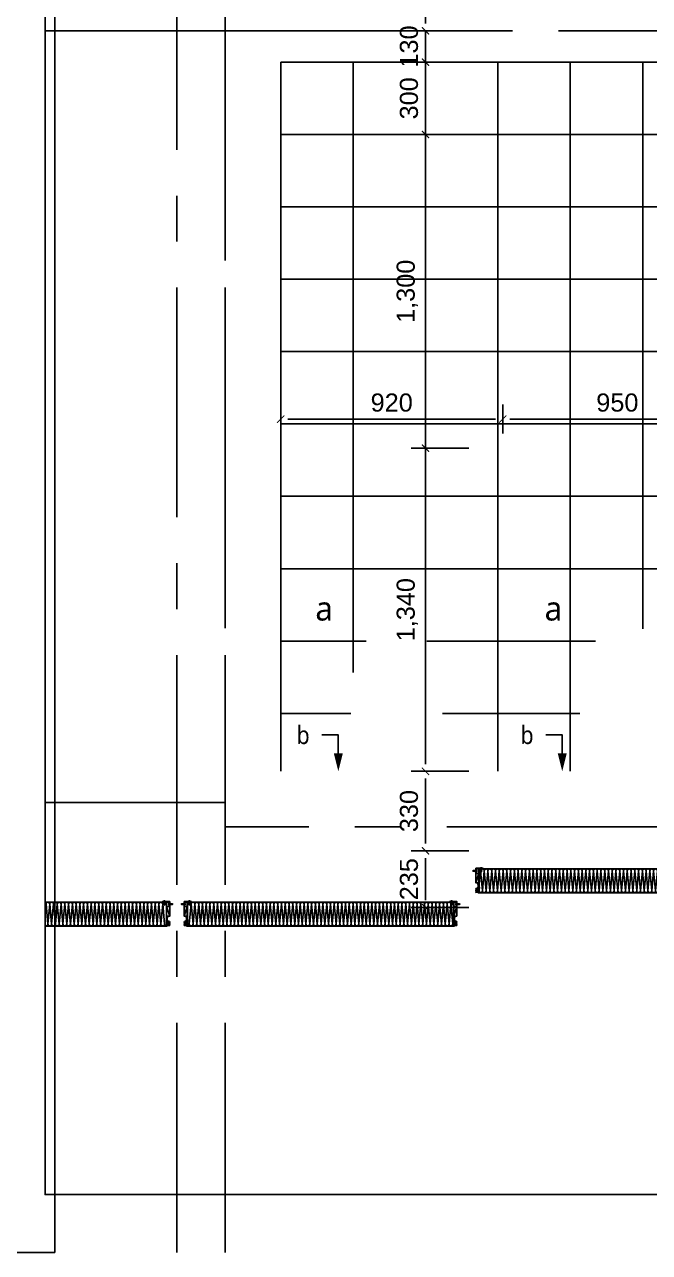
# Model space of a CAD drawing. Header units: millimetres. Extents: x 1155 to 49564, y 630 to 17190.
# Drawn here: x 11715 to 14304, y 3836 to 8926 of the extents above; entities that cross this region are included whole.
import ezdxf
from ezdxf.enums import TextEntityAlignment as Align
from ezdxf.xclip import XClip

# ---------------------------------------------------------------- set-up
doc = ezdxf.new("R2010")
doc.units = ezdxf.units.MM
doc.header["$LTSCALE"] = 30
doc.header["$XCLIPFRAME"] = 0
doc.header["$PDMODE"] = 1
doc.linetypes.add('A_XR_CEN$0$CENTER', pattern=[50.8, 31.75, -6.35, 6.35, -6.35])
doc.linetypes.add('CENTER', pattern=[50.8, 31.75, -6.35, 6.35, -6.35])
doc.layers.get('Defpoints').update_dxf_attribs({"color": 140})
doc.layers.add('A-기준선', color=144, linetype='Continuous', plot=False)
for name, color, linetype in [('A_XR_CEN$0$CTR', 1, 'A_XR_CEN$0$CENTER'), ('AZ-LEAL', 7, 'Continuous'), ('AZ-LEAT', 6, 'Continuous'), ('CTR', 1, 'CENTER'), ('DIM-1', 7, 'Continuous'), ('HAT', 254, 'Continuous'), ('INS', 8, 'Continuous'), ('SEC-8', 8, 'Continuous'), ('SEC-SCREW', 9, 'Continuous'), ('SEC-코킹', 250, 'Continuous'), ('SYM-POINT', 6, 'Continuous'), ('타일', 9, 'Continuous')]:
    doc.layers.add(name, color=color, linetype=linetype)
doc.styles.add('00-GRID$0$ARIAL', font='arial.ttf')
doc.styles.add('THEVOO', font='malgun.ttf', dxfattribs={"width": 0.9})
doc.dimstyles.new('CJA-30(IN)', dxfattribs={"dimscale": 30, "dimtxt": 2.5, "dimasz": 1, "dimexe": 2, "dimexo": 2, "dimgap": 1, "dimtad": 1, "dimdec": 0, "dimdsep": 46, "dimlunit": 6, "dimtxsty": '00-GRID$0$ARIAL', "dimblk": '00-GRID$0$_ArchTick', "dimcen": 1, "dimclrd": 7, "dimclre": 7, "dimclrt": 6, "dimadec": 0, "dimazin": 0, "dimtfac": 1, "dimtdec": 0, "dimtix": 1, "dimtmove": 2, "dimatfit": 3, "dimldrblk": '00-GRID$0$_ArchTick', "dimfxl": 1, "dimtolj": 1, "dimarcsym": 0})

# ---------------------------------------------------------------- blocks, each defined once
blk = doc.blocks.new('A_XR_CEN$0$xr-cen')
at = {"layer": 'A_XR_CEN$0$CTR', "transparency": 33554687}
for p, q in [((37270.1, 838650), (62900, 838650)), ((71329.9, 838650), (43278.5, 838650)), ((62900, 838650), (62900, 835450)), ((47400, 835450), (62900, 835450))]:
    blk.add_line(p, q, dxfattribs=at)
blk.add_lwpolyline([(71800, 842350), (71800, 840854.9), (71693.9, 839777.1), (71380.9, 838745.4), (70872.7, 837794.6), (70188.7, 836961.3), (69355.4, 836277.3), (68404.6, 835769.1), (67372.9, 835456.2), (66295.1, 835350), (62900, 835350), (62900, 835450)], dxfattribs=at)
blk = doc.blocks.new('A_XR_CEN', base_point=(126150, -534600))
at = {"layer": 'A_XR_CEN$0$CTR', "transparency": 33554687}
blk.add_blockref('A_XR_CEN$0$xr-cen', (126150, -534600), dxfattribs=at)
blk = doc.blocks.new('00-GRID$0$_ArchTick')
at = {"color": 0, "linetype": 'ByBlock', "const_width": 0.15}
blk.add_lwpolyline([(-0.5, -0.5), (0.5, 0.5)], dxfattribs=at)
blk = doc.blocks.new('*D53')
at = {"layer": 'Defpoints', "color": 0}
for p in [(12776.3, 7290.5, 0), (12776.3, 7170.5), (13696.3, 7170.5)]:
    blk.add_point(p, dxfattribs=at)
at = {"layer": 'DIM-1', "color": 7, "lineweight": -2}
for p, q in [((12776.3, 7230.5), (12776.3, 7350.5)), ((13696.3, 7230.5), (13696.3, 7350.5)), ((13666.3, 7290.5), (12806.3, 7290.5))]:
    blk.add_line(p, q, dxfattribs=at)
at = {"layer": 'DIM-1', "color": 7, "lineweight": -2, "xscale": 30, "yscale": 30, "zscale": 30, "rotation": 180}
blk.add_blockref('00-GRID$0$_ArchTick', (12776.3, 7290.5), dxfattribs=at)
at = {"layer": 'DIM-1', "color": 7, "lineweight": -2, "xscale": 30, "yscale": 30, "zscale": 30}
blk.add_blockref('00-GRID$0$_ArchTick', (13696.3, 7290.5), dxfattribs=at)
at = {"layer": 'DIM-1', "color": 6, "insert": (13236.3, 7358.8), "char_height": 75, "attachment_point": 5, "style": '00-GRID$0$ARIAL'}
blk.add_mtext('\\A1;920', dxfattribs=at)
blk = doc.blocks.new('*D54')
at = {"layer": 'Defpoints', "color": 0}
for p in [(13696.3, 7290.5, 0), (13696.3, 7170.5), (14646.3, 7170.5)]:
    blk.add_point(p, dxfattribs=at)
at = {"layer": 'DIM-1', "color": 7, "lineweight": -2}
for p, q in [((13696.3, 7230.5), (13696.3, 7350.5)), ((14646.3, 7230.5), (14646.3, 7350.5)), ((14616.3, 7290.5), (13726.3, 7290.5))]:
    blk.add_line(p, q, dxfattribs=at)
at = {"layer": 'DIM-1', "color": 7, "lineweight": -2, "xscale": 30, "yscale": 30, "zscale": 30, "rotation": 180}
blk.add_blockref('00-GRID$0$_ArchTick', (13696.3, 7290.5), dxfattribs=at)
at = {"layer": 'DIM-1', "color": 7, "lineweight": -2, "xscale": 30, "yscale": 30, "zscale": 30}
blk.add_blockref('00-GRID$0$_ArchTick', (14646.3, 7290.5), dxfattribs=at)
at = {"layer": 'DIM-1', "color": 6, "insert": (14171.3, 7358.8), "char_height": 75, "attachment_point": 5, "style": '00-GRID$0$ARIAL'}
blk.add_mtext('\\A1;950', dxfattribs=at)
blk = doc.blocks.new('*D56')
at = {"layer": 'Defpoints', "color": 0}
for p in [(13376.3, 8470.5), (13616.3, 8470.5), (13616.3, 7170.5)]:
    blk.add_point(p, dxfattribs=at)
at = {"layer": 'DIM-1', "color": 7, "lineweight": -2}
for p, q in [((13556.3, 8470.5), (13316.3, 8470.5)), ((13376.3, 7200.5), (13376.3, 8440.5)), ((13556.3, 7170.5), (13316.3, 7170.5))]:
    blk.add_line(p, q, dxfattribs=at)
at = {"layer": 'DIM-1', "color": 7, "lineweight": -2, "xscale": 30, "yscale": 30, "zscale": 30}
for p, rotation in [((13376.3, 8470.5), 90), ((13376.3, 7170.5), 270)]:
    blk.add_blockref('00-GRID$0$_ArchTick', p, dxfattribs=dict(at, rotation=rotation))
at = {"layer": 'DIM-1', "color": 6, "insert": (13301.2, 7820.5), "char_height": 75, "attachment_point": 5, "rotation": 90, "style": '00-GRID$0$ARIAL'}
blk.add_mtext('\\A1;1,300', dxfattribs=at)
blk = doc.blocks.new('*D57')
at = {"layer": 'Defpoints', "color": 0}
for p in [(13616.3, 7170.5), (13376.3, 5830.5), (13616.3, 5830.5)]:
    blk.add_point(p, dxfattribs=at)
at = {"layer": 'DIM-1', "color": 7, "lineweight": -2}
for p, q in [((13556.3, 7170.5), (13316.3, 7170.5)), ((13376.3, 7140.5), (13376.3, 5860.5)), ((13556.3, 5830.5), (13316.3, 5830.5))]:
    blk.add_line(p, q, dxfattribs=at)
at = {"layer": 'DIM-1', "color": 7, "lineweight": -2, "xscale": 30, "yscale": 30, "zscale": 30}
for p, rotation in [((13376.3, 7170.5), 90), ((13376.3, 5830.5), 270)]:
    blk.add_blockref('00-GRID$0$_ArchTick', p, dxfattribs=dict(at, rotation=rotation))
at = {"layer": 'DIM-1', "color": 6, "insert": (13301.2, 6500.5), "char_height": 75, "attachment_point": 5, "rotation": 90, "style": '00-GRID$0$ARIAL'}
blk.add_mtext('\\A1;1,340', dxfattribs=at)
blk = doc.blocks.new('*D58')
at = {"layer": 'Defpoints', "color": 0}
for p in [(13616.3, 8770.5), (13376.3, 8470.5), (13616.3, 8470.5)]:
    blk.add_point(p, dxfattribs=at)
at = {"layer": 'DIM-1', "color": 7, "lineweight": -2}
for p, q in [((13556.3, 8770.5), (13316.3, 8770.5)), ((13376.3, 8740.5), (13376.3, 8500.5)), ((13556.3, 8470.5), (13316.3, 8470.5))]:
    blk.add_line(p, q, dxfattribs=at)
at = {"layer": 'DIM-1', "color": 7, "lineweight": -2, "xscale": 30, "yscale": 30, "zscale": 30}
for p, rotation in [((13376.3, 8770.5), 90), ((13376.3, 8470.5), 270)]:
    blk.add_blockref('00-GRID$0$_ArchTick', p, dxfattribs=dict(at, rotation=rotation))
at = {"layer": 'DIM-1', "color": 6, "insert": (13308, 8620.5), "char_height": 75, "attachment_point": 5, "rotation": 90, "style": '00-GRID$0$ARIAL'}
blk.add_mtext('\\A1;300', dxfattribs=at)
blk = doc.blocks.new('*D59')
at = {"layer": 'Defpoints', "color": 0}
for p in [(13376.3, 5830.5), (13616.3, 5830.5), (13616.3, 5500.5)]:
    blk.add_point(p, dxfattribs=at)
at = {"layer": 'DIM-1', "color": 7, "lineweight": -2}
for p, q in [((13556.3, 5830.5), (13316.3, 5830.5)), ((13376.3, 5530.5), (13376.3, 5800.5)), ((13556.3, 5500.5), (13316.3, 5500.5))]:
    blk.add_line(p, q, dxfattribs=at)
at = {"layer": 'DIM-1', "color": 7, "lineweight": -2, "xscale": 30, "yscale": 30, "zscale": 30}
for p, rotation in [((13376.3, 5830.5), 90), ((13376.3, 5500.5), 270)]:
    blk.add_blockref('00-GRID$0$_ArchTick', p, dxfattribs=dict(at, rotation=rotation))
at = {"layer": 'DIM-1', "color": 6, "insert": (13308, 5665.5), "char_height": 75, "attachment_point": 5, "rotation": 90, "style": '00-GRID$0$ARIAL'}
blk.add_mtext('\\A1;330', dxfattribs=at)
blk = doc.blocks.new('*D60')
at = {"layer": 'Defpoints', "color": 0}
for p in [(13616.3, 5500.5), (13376.3, 5265.5), (13616.3, 5265.5)]:
    blk.add_point(p, dxfattribs=at)
at = {"layer": 'DIM-1', "color": 7, "lineweight": -2}
for p, q in [((13556.3, 5500.5), (13316.3, 5500.5)), ((13376.3, 5470.5), (13376.3, 5295.5)), ((13556.3, 5265.5), (13316.3, 5265.5))]:
    blk.add_line(p, q, dxfattribs=at)
at = {"layer": 'DIM-1', "color": 7, "lineweight": -2, "xscale": 30, "yscale": 30, "zscale": 30}
for p, rotation in [((13376.3, 5500.5), 90), ((13376.3, 5265.5), 270)]:
    blk.add_blockref('00-GRID$0$_ArchTick', p, dxfattribs=dict(at, rotation=rotation))
at = {"layer": 'DIM-1', "color": 6, "insert": (13308, 5383), "char_height": 75, "attachment_point": 5, "rotation": 90, "style": '00-GRID$0$ARIAL'}
blk.add_mtext('\\A1;235', dxfattribs=at)
blk = doc.blocks.new('*D61')
at = {"layer": 'Defpoints', "color": 0}
for p in [(13376.3, 8900.5), (13616.3, 8900.5), (13616.3, 8770.5)]:
    blk.add_point(p, dxfattribs=at)
at = {"layer": 'DIM-1', "color": 7, "lineweight": -2}
for p, q in [((13376.3, 8930.5), (13376.3, 8960.5)), ((13556.3, 8900.5), (13316.3, 8900.5)), ((13376.3, 8770.5), (13376.3, 8900.5)), ((13556.3, 8770.5), (13316.3, 8770.5)), ((13376.3, 8740.5), (13376.3, 8710.5))]:
    blk.add_line(p, q, dxfattribs=at)
at = {"layer": 'DIM-1', "color": 7, "lineweight": -2, "xscale": 30, "yscale": 30, "zscale": 30}
for p, rotation in [((13376.3, 8900.5), 270), ((13376.3, 8770.5), 90)]:
    blk.add_blockref('00-GRID$0$_ArchTick', p, dxfattribs=dict(at, rotation=rotation))
at = {"layer": 'DIM-1', "color": 6, "insert": (13308, 8835.5), "char_height": 75, "attachment_point": 5, "rotation": 90, "style": '00-GRID$0$ARIAL'}
blk.add_mtext('\\A1;130', dxfattribs=at)
blk = doc.blocks.new('A$C6DCA6E04-1')
at = {"layer": '타일'}
for p, q in [((300, -2531.1), (300, 0)), ((600, -2392.9), (600, 0)), ((900, -2940), (900, 0)), ((1200, -2940), (1200, 0)), ((1500, -2348.8), (1500, 0)), ((0, -2940), (0, 0)), ((7280, 0), (0, 0)), ((2730, -300, 0), (0, -300, 0)), ((3630, -600, 0), (0, -600, 0)), ((3630, -900, 0), (0, -900, 0)), ((3630, -1200, 0), (0, -1200, 0)), ((2730, -1500, 0), (0, -1500, 0)), ((2730, -1800, 0), (0, -1800, 0)), ((2730, -2100, 0), (0, -2100, 0)), ((354.2, -2400, 0), (0, -2400, 0)), ((1304.2, -2400, 0), (605.8, -2400, 0)), ((290.1, -2700, 0), (0, -2700, 0)), ((1240.1, -2700, 0), (669.9, -2700, 0))]:
    blk.add_line(p, q, dxfattribs=at)
blk = doc.blocks.new('*B48', base_point=(308471.5, 441670, 0))
at = {"layer": 'AZ-LEAL'}
blk.add_lwpolyline([(308471.5, 441745), (308471.5, 441820.4), (308402.8, 441820.4)], dxfattribs=at)
blk.add_lwpolyline([(308471.5, 441670, 0, 37.5, 0), (308471.5, 441745, 0, 0, 0)], format="xyseb", dxfattribs=at)
at = {"layer": 'AZ-LEAT', "style": 'THEVOO', "width": 0.9}
blk.add_text('b', height=75, dxfattribs=at).set_placement((308352.8, 441820.4), align=Align.MIDDLE_RIGHT)
blk = doc.blocks.new('SCREW')
at = {"layer": 'SEC-SCREW'}
for p, q in [((-3.5, 1), (-3.5, 0)), ((-3.5, 0), (3.5, 0)), ((-1.5, -0.5), (-1.5, 0)), ((1.5, 0), (1.5, -1.1)), ((3.5, 0), (3.5, 1)), ((0.1, -0.4), (-2, -0.7)), ((-2, -0.7), (-1.5, -0.5)), ((-2, -0.8), (-1.5, -1)), ((2, -1.3), (-2, -2)), ((-2, -1.9), (-1.5, -1.7)), ((-2, -2), (-1.5, -2.2)), ((2, -2.6), (-2, -3.2)), ((-2, -3.2), (-1.5, -3)), ((-2, -3.3), (-1.5, -3.5)), ((2, -3.8), (-2, -4.4)), ((-2, -4.4), (-1.5, -4.2)), ((-2, -4.5), (-1.5, -4.7)), ((2, -5), (-2, -5.7)), ((-2, -5.6), (-1.5, -5.4)), ((-2, -5.7), (-1.5, -5.9)), ((2, -6.3), (-2, -6.9)), ((-2, -6.9), (-1.5, -6.7)), ((-2, -7), (-1.5, -7.2)), ((2, -7.5), (-2, -8.1)), ((-2, -8.1), (-1.5, -7.9)), ((-2, -8.2), (-1.5, -8.4)), ((2, -8.7), (-2, -9.4)), ((-2, -9.3), (-1.5, -9.1)), ((-2, -9.4), (-1.5, -9.6)), ((2, -10), (-2, -10.6)), ((-2, -10.6), (-1.5, -10.4)), ((-2, -10.7), (-1.5, -10.9)), ((0.1, -0.5), (-1.9, -0.8)), ((2, -1.4), (-1.9, -2.1)), ((2, -2.7), (-1.9, -3.3)), ((2, -3.9), (-1.9, -4.5)), ((2, -5.1), (-1.9, -5.8)), ((2, -6.4), (-1.9, -7)), ((2, -7.6), (-1.9, -8.2)), ((2, -8.8), (-1.9, -9.5)), ((2, -10.1), (-1.9, -10.7)), ((0.1, -0.4), (-1.5, -0.5)), ((0.1, -0.5), (-1.5, -1)), ((-1.5, -1), (-1.5, -1.7)), ((1.5, -1.1), (-1.5, -1.7)), ((1.5, -1.6), (-1.5, -2.2)), ((-1.5, -2.2), (-1.5, -3)), ((1.5, -2.4), (-1.5, -3)), ((1.5, -2.9), (-1.5, -3.5)), ((-1.5, -3.5), (-1.5, -4.2)), ((1.5, -3.6), (-1.5, -4.2)), ((1.5, -4.1), (-1.5, -4.7)), ((-1.5, -4.7), (-1.5, -5.4)), ((1.5, -4.8), (-1.5, -5.4)), ((1.5, -5.3), (-1.5, -5.9)), ((-1.5, -5.9), (-1.5, -6.7)), ((1.5, -6.1), (-1.5, -6.7)), ((1.5, -6.6), (-1.5, -7.2)), ((-1.5, -7.2), (-1.5, -7.9)), ((1.5, -7.3), (-1.5, -7.9)), ((1.5, -7.8), (-1.5, -8.4)), ((-1.5, -8.4), (-1.5, -9.1)), ((1.5, -8.5), (-1.5, -9.1)), ((1.5, -9), (-1.5, -9.6)), ((-1.5, -9.6), (-1.5, -10.4)), ((1.5, -9.8), (-1.5, -10.4)), ((1.5, -10.3), (-1.5, -10.9)), ((-1.5, -10.8), (-1.5, -12.5)), ((1.5, -11), (-1.5, -11.6)), ((2, -11.2), (-1.5, -11.8)), ((-1.5, -11.8), (0, -11.8)), ((-1.5, -12.5), (-0.4, -14.8)), ((2, -11.3), (-1.3, -11.8)), ((1.5, -11.5), (0, -11.8)), ((1.5, -12.5), (0.4, -14.8)), ((2, -1.3), (1.5, -1.1)), ((2, -1.4), (1.5, -1.6)), ((1.5, -1.6), (1.5, -2.4)), ((2, -2.6), (1.5, -2.4)), ((2, -2.7), (1.5, -2.9)), ((1.5, -2.9), (1.5, -3.6)), ((2, -3.8), (1.5, -3.6)), ((2, -3.9), (1.5, -4.1)), ((1.5, -4.1), (1.5, -4.8)), ((2, -5), (1.5, -4.8)), ((2, -5.1), (1.5, -5.3)), ((1.5, -5.3), (1.5, -6.1)), ((2, -6.3), (1.5, -6.1)), ((2, -6.4), (1.5, -6.6)), ((1.5, -6.6), (1.5, -7.3)), ((2, -7.5), (1.5, -7.3)), ((2, -7.6), (1.5, -7.8)), ((1.5, -7.8), (1.5, -8.5)), ((2, -8.7), (1.5, -8.5)), ((2, -8.8), (1.5, -9)), ((1.5, -9), (1.5, -9.8)), ((2, -10), (1.5, -9.8)), ((2, -10.1), (1.5, -10.3)), ((1.5, -10.3), (1.5, -11)), ((2, -11.2), (1.5, -11)), ((2, -11.3), (1.5, -11.5)), ((1.5, -11.5), (1.5, -12.5))]:
    blk.add_line(p, q, dxfattribs=at)
blk.add_lwpolyline([(-2.6, 2.2), (-2.3, 2), (-2.1, 2), (-1.8, 1.9), (-1.5, 2), (-1.3, 2), (-1, 2.1), (-0.8, 2.1), (-0.7, 2.1), (-0.6, 2.1), (-0.5, 2), (-0.5, 1.8), (-0.5, 1.6), (-0.5, 1.4), (-0.5, 1.2), (-0.5, 1), (-0.5, 0.8), (-0.4, 0.7), (-0.3, 0.6), (-0.1, 0.6), (0, 0.5), (0.1, 0.6), (0.3, 0.6), (0.4, 0.7), (0.5, 0.8), (0.5, 1), (0.5, 1.2), (0.5, 1.4), (0.5, 1.6), (0.5, 1.8), (0.5, 2), (0.6, 2.1), (0.7, 2.1), (0.8, 2.1), (1, 2.1), (1.3, 2), (1.5, 2), (1.8, 1.9), (2.1, 2), (2.3, 2), (2.6, 2.2)], dxfattribs=at)
for centre, radius, start, end in [((-2.2, 1), 1.3, 105.8327, 180), ((0, -6.8), 9.36, 74.1673, 105.8327), ((2.2, 1), 1.3, 0, 74.1673), ((-1.9, -0.8), 0.0925, 139.8661, 209.9246), ((-1.9, -2), 0.0925, 139.8661, 209.9246), ((-1.9, -3.2), 0.0925, 139.8661, 209.9246), ((-1.9, -4.5), 0.0925, 139.8661, 209.9246), ((-1.9, -5.7), 0.0925, 139.8661, 209.9246), ((-1.9, -6.9), 0.0925, 139.8661, 209.9246), ((-1.9, -8.2), 0.0925, 139.8661, 209.9246), ((-1.9, -9.4), 0.0925, 139.8661, 209.9246), ((-1.9, -10.6), 0.0925, 139.8661, 209.9246), ((0, -14.5), 0.46, 215.1627, 324.8373), ((0, -0.5), 0.0602, 310.7271, 69.3149), ((1.9, -1.4), 0.0925, 319.8661, 29.9246), ((1.9, -2.6), 0.0925, 319.8661, 29.9246), ((1.9, -3.8), 0.0925, 319.8661, 29.9246), ((1.9, -5.1), 0.0925, 319.8661, 29.9246), ((1.9, -6.3), 0.0925, 319.8661, 29.9246), ((1.9, -7.5), 0.0925, 319.8661, 29.9246), ((1.9, -8.8), 0.0925, 319.8661, 29.9246), ((1.9, -10), 0.0925, 319.8661, 29.9246), ((1.9, -11.2), 0.0925, 319.8661, 29.9246)]:
    blk.add_arc(centre, radius, start, end, dxfattribs=at)
blk = doc.blocks.new('A$C073C78AB')
at = {"layer": 'INS'}
h = blk.add_hatch(dxfattribs=at)
h.set_pattern_fill('LINE', color=256, scale=0.5, angle=45)
h.set_pattern_definition([(45, (154251.041, 367380.8479), (-1.122532015, 1.122532015), [])])
h.paths.add_polyline_path([(-1110, -66.5), (-1110, -63.5), (-1108.8, -63.5), (-1108.8, -100.8), (-1105, -100.8), (-1105, -96.3), (-1106.5, -96.3), (-1106.5, -99.3), (-1107.3, -99.3), (-1107.3, -62), (-1111.5, -62), (-1111.5, -66.5)])
h = blk.add_hatch(dxfattribs=at)
h.set_pattern_fill('LINE', color=256, scale=0.5, angle=45)
h.set_pattern_definition([(45, (154321.041, 367380.8479), (-1.122532015, 1.122532015), [])])
h.paths.add_polyline_path([(-10, -66.5), (-10, -63.5), (-11.2, -63.5), (-11.2, -100.8), (-15, -100.8), (-15, -96.3), (-13.5, -96.3), (-13.5, -99.3), (-12.7, -99.3), (-12.7, -62), (-8.5, -62), (-8.5, -66.5)])
at = {"layer": 'SEC-8'}
h = blk.add_hatch(dxfattribs=at)
h.set_pattern_fill('CROSS', color=256, scale=0.2, angle=180)
h.set_pattern_definition([(180, (154321.0411, 366266.1037), (-1.27, -1.27), [0.635, -1.905]), (270, (154320.7236, 366266.4212), (1.27, -1.27), [0.635, -1.905])])
edge = h.paths.add_edge_path()
edge.add_arc((-5, -86.7), 5, 90, 450)
h = blk.add_hatch(dxfattribs=at)
h.set_pattern_fill('NET3', color=256, scale=0.5, angle=180, style=0)
h.set_pattern_definition([(180, (154321.041, 366266.1037), (-1e-16, -1.5875), []), (240, (154321.041, 366266.1037), (1.3748153285, -0.79375), []), (300, (154321.041, 366266.1037), (1.3748153285, 0.79375), [])])
h.paths.add_polyline_path([(-10, -86.7), (-10, -100, -0.171573), (0, -100), (0, -86.7, -0.414214), (-5, -91.7, -0.414214)])
at = {"layer": 'SEC-코킹'}
h = blk.add_hatch(dxfattribs=at)
h.set_pattern_fill('CROSS', color=256, scale=0.2, angle=180)
h.set_pattern_definition([(180, (153211.0411, 366266.1037), (-1.27, -1.27), [0.635, -1.905]), (270, (153210.7236, 366266.4212), (1.27, -1.27), [0.635, -1.905])])
edge = h.paths.add_edge_path()
edge.add_arc((-1115, -86.7), 5, 90, 450)
h = blk.add_hatch(dxfattribs=at)
h.set_pattern_fill('NET3', color=256, scale=0.5, angle=180, style=0)
h.set_pattern_definition([(180, (153211.041, 366266.1037), (-1e-16, -1.5875), []), (240, (153211.041, 366266.1037), (1.3748153285, -0.79375), []), (300, (153211.041, 366266.1037), (1.3748153285, 0.79375), [])])
h.paths.add_polyline_path([(-1120, -86.7), (-1120, -100, -0.171573), (-1110, -100), (-1110, -86.7, -0.414214), (-1115, -91.7, -0.414214)])
at = {"layer": 'INS'}
for p, q in [((-1120, -21.2), (-1107.3, -60.9)), ((-12.7, -21.2), (0, -60.9)), ((-1111.5, -77.7), (-1110, -76.7)), ((-1111.5, -83.7), (-1111.5, -77.7)), ((-1110, -84.7), (-1111.5, -83.7)), ((-1110, -78.7), (-1106.5, -78.7)), ((-1110, -82.7), (-1106.5, -82.7)), ((-10, -78.7), (-13.5, -78.7)), ((-10, -82.7), (-13.5, -82.7)), ((-8.5, -77.7), (-10, -76.7)), ((-10, -84.7), (-8.5, -83.7)), ((-8.5, -83.7), (-8.5, -77.7))]:
    blk.add_line(p, q, dxfattribs=at)
for points in [[(-1120, -60.9), (-1120, -21.2), (-1107.3, -21.2), (-1107.3, -60.9)], [(-12.7, -60.9), (-12.7, -21.2), (0, -21.2), (0, -60.9)], [(-1110, -66.5), (-1110, -63.5), (-1108.8, -63.5), (-1108.8, -100.8), (-1105, -100.8), (-1105, -96.3), (-1106.5, -96.3), (-1106.5, -99.3), (-1107.3, -99.3), (-1107.3, -62), (-1111.5, -62), (-1111.5, -66.5)], [(-10, -66.5), (-10, -63.5), (-11.2, -63.5), (-11.2, -100.8), (-15, -100.8), (-15, -96.3), (-13.5, -96.3), (-13.5, -99.3), (-12.7, -99.3), (-12.7, -62), (-8.5, -62), (-8.5, -66.5)]]:
    blk.add_lwpolyline(points, close=True, dxfattribs=at)
for points in [[(-12.7, -2.8), (-12.7, -99.3), (-13.5, -99.3), (-13.5, -2.8), (-1106.5, -2.8), (-1106.5, -99.3), (-1107.3, -99.3), (-1107.3, -2.8, -0.414214), (-1106.5, -2), (-13.5, -2, -0.414214)], [(-11.2, -102), (-1108.8, -102, -0.414214), (-1110, -100.8), (-1110, -63.5), (-1108.8, -63.5), (-1108.8, -100.8), (-11.2, -100.8), (-11.2, -63.5), (-10, -63.5), (-10, -100.8, -0.414214)]]:
    blk.add_lwpolyline(points, format="xyb", close=True, dxfattribs=at)
at = {"layer": 'INS', "ltscale": 0.5}
for points in [[(-1103.1, -2.8, 0.113239), (-1106.5, -3.6, 0.113239)], [(-1087.5, -2.8, 0.414214), (-1095.3, -10.6), (-1087.5, -93, -1), (-1103.1, -93), (-1095.3, -10.6, 0.414214), (-1103.1, -2.8)], [(-1071.9, -2.8, 0.414214), (-1079.7, -10.6), (-1071.9, -93, -1), (-1087.5, -93), (-1079.7, -10.6, 0.414214), (-1087.5, -2.8)], [(-1056.3, -2.8, 0.414214), (-1064.1, -10.6), (-1056.3, -93, -1), (-1071.9, -93), (-1064.1, -10.6, 0.414214), (-1071.9, -2.8)], [(-1040.7, -2.8, 0.414214), (-1048.5, -10.6), (-1040.7, -93, -1), (-1056.3, -93), (-1048.5, -10.6, 0.414214), (-1056.3, -2.8)], [(-1025.1, -2.8, 0.414214), (-1032.9, -10.6), (-1025.1, -93, -1), (-1040.7, -93), (-1032.9, -10.6, 0.414214), (-1040.7, -2.8)], [(-1009.5, -2.8, 0.414214), (-1017.3, -10.6), (-1009.5, -93, -1), (-1025.1, -93), (-1017.3, -10.6, 0.414214), (-1025.1, -2.8)], [(-993.9, -2.8, 0.414214), (-1001.7, -10.6), (-993.9, -93, -1), (-1009.5, -93), (-1001.7, -10.6, 0.414214), (-1009.5, -2.8)], [(-978.3, -2.8, 0.414214), (-986.1, -10.6), (-978.3, -93, -1), (-993.9, -93), (-986.1, -10.6, 0.414214), (-993.9, -2.8)], [(-962.7, -2.8, 0.414214), (-970.5, -10.6), (-962.7, -93, -1), (-978.3, -93), (-970.5, -10.6, 0.414214), (-978.3, -2.8)], [(-947.1, -2.8, 0.414214), (-954.9, -10.6), (-947.1, -93, -1), (-962.7, -93), (-954.9, -10.6, 0.414214), (-962.7, -2.8)], [(-931.5, -2.8, 0.414214), (-939.3, -10.6), (-931.5, -93, -1), (-947.1, -93), (-939.3, -10.6, 0.414214), (-947.1, -2.8)], [(-915.9, -2.8, 0.414214), (-923.7, -10.6), (-915.9, -93, -1), (-931.5, -93), (-923.7, -10.6, 0.414214), (-931.5, -2.8)], [(-900.3, -2.8, 0.414214), (-908.1, -10.6), (-900.3, -93, -1), (-915.9, -93), (-908.1, -10.6, 0.414214), (-915.9, -2.8)], [(-884.7, -2.8, 0.414214), (-892.5, -10.6), (-884.7, -93, -1), (-900.3, -93), (-892.5, -10.6, 0.414214), (-900.3, -2.8)], [(-869.1, -2.8, 0.414214), (-876.9, -10.6), (-869.1, -93, -1), (-884.7, -93), (-876.9, -10.6, 0.414214), (-884.7, -2.8)], [(-853.5, -2.8, 0.414214), (-861.3, -10.6), (-853.5, -93, -1), (-869.1, -93), (-861.3, -10.6, 0.414214), (-869.1, -2.8)], [(-837.9, -2.8, 0.414214), (-845.7, -10.6), (-837.9, -93, -1), (-853.5, -93), (-845.7, -10.6, 0.414214), (-853.5, -2.8)], [(-822.3, -2.8, 0.414214), (-830.1, -10.6), (-822.3, -93, -1), (-837.9, -93), (-830.1, -10.6, 0.414214), (-837.9, -2.8)], [(-806.7, -2.8, 0.414214), (-814.5, -10.6), (-806.7, -93, -1), (-822.3, -93), (-814.5, -10.6, 0.414214), (-822.3, -2.8)], [(-791.1, -2.8, 0.414214), (-798.9, -10.6), (-791.1, -93, -1), (-806.7, -93), (-798.9, -10.6, 0.414214), (-806.7, -2.8)], [(-775.5, -2.8, 0.414214), (-783.3, -10.6), (-775.5, -93, -1), (-791.1, -93), (-783.3, -10.6, 0.414214), (-791.1, -2.8)], [(-759.9, -2.8, 0.414214), (-767.7, -10.6), (-759.9, -93, -1), (-775.5, -93), (-767.7, -10.6, 0.414214), (-775.5, -2.8)], [(-744.3, -2.8, 0.414214), (-752.1, -10.6), (-744.3, -93, -1), (-759.9, -93), (-752.1, -10.6, 0.414214), (-759.9, -2.8)], [(-728.7, -2.8, 0.414214), (-736.5, -10.6), (-728.7, -93, -1), (-744.3, -93), (-736.5, -10.6, 0.414214), (-744.3, -2.8)], [(-713.1, -2.8, 0.414214), (-720.9, -10.6), (-713.1, -93, -1), (-728.7, -93), (-720.9, -10.6, 0.414214), (-728.7, -2.8)], [(-697.5, -2.8, 0.414214), (-705.3, -10.6), (-697.5, -93, -1), (-713.1, -93), (-705.3, -10.6, 0.414214), (-713.1, -2.8)], [(-681.9, -2.8, 0.414214), (-689.7, -10.6), (-681.9, -93, -1), (-697.5, -93), (-689.7, -10.6, 0.414214), (-697.5, -2.8)], [(-666.3, -2.8, 0.414214), (-674.1, -10.6), (-666.3, -93, -1), (-681.9, -93), (-674.1, -10.6, 0.414214), (-681.9, -2.8)], [(-650.7, -2.8, 0.414214), (-658.5, -10.6), (-650.7, -93, -1), (-666.3, -93), (-658.5, -10.6, 0.414214), (-666.3, -2.8)], [(-635.1, -2.8, 0.414214), (-642.9, -10.6), (-635.1, -93, -1), (-650.7, -93), (-642.9, -10.6, 0.414214), (-650.7, -2.8)], [(-619.5, -2.8, 0.414214), (-627.3, -10.6), (-619.5, -93, -1), (-635.1, -93), (-627.3, -10.6, 0.414214), (-635.1, -2.8)], [(-603.9, -2.8, 0.414214), (-611.7, -10.6), (-603.9, -93, -1), (-619.5, -93), (-611.7, -10.6, 0.414214), (-619.5, -2.8)], [(-588.3, -2.8, 0.414214), (-596.1, -10.6), (-588.3, -93, -1), (-603.9, -93), (-596.1, -10.6, 0.414214), (-603.9, -2.8)], [(-572.7, -2.8, 0.414214), (-580.5, -10.6), (-572.7, -93, -1), (-588.3, -93), (-580.5, -10.6, 0.414214), (-588.3, -2.8)], [(-557.1, -2.8, 0.414214), (-564.9, -10.6), (-557.1, -93, -1), (-572.7, -93), (-564.9, -10.6, 0.414214), (-572.7, -2.8)], [(-541.5, -2.8, 0.414214), (-549.3, -10.6), (-541.5, -93, -1), (-557.1, -93), (-549.3, -10.6, 0.414214), (-557.1, -2.8)], [(-525.9, -2.8, 0.414214), (-533.7, -10.6), (-525.9, -93, -1), (-541.5, -93), (-533.7, -10.6, 0.414214), (-541.5, -2.8)], [(-510.3, -2.8, 0.414214), (-518.1, -10.6), (-510.3, -93, -1), (-525.9, -93), (-518.1, -10.6, 0.414214), (-525.9, -2.8)], [(-494.7, -2.8, 0.414214), (-502.5, -10.6), (-494.7, -93, -1), (-510.3, -93), (-502.5, -10.6, 0.414214), (-510.3, -2.8)], [(-479.1, -2.8, 0.414214), (-486.9, -10.6), (-479.1, -93, -1), (-494.7, -93), (-486.9, -10.6, 0.414214), (-494.7, -2.8)], [(-463.5, -2.8, 0.414214), (-471.3, -10.6), (-463.5, -93, -1), (-479.1, -93), (-471.3, -10.6, 0.414214), (-479.1, -2.8)], [(-447.9, -2.8, 0.414214), (-455.7, -10.6), (-447.9, -93, -1), (-463.5, -93), (-455.7, -10.6, 0.414214), (-463.5, -2.8)], [(-432.3, -2.8, 0.414214), (-440.1, -10.6), (-432.3, -93, -1), (-447.9, -93), (-440.1, -10.6, 0.414214), (-447.9, -2.8)], [(-416.7, -2.8, 0.414214), (-424.5, -10.6), (-416.7, -93, -1), (-432.3, -93), (-424.5, -10.6, 0.414214), (-432.3, -2.8)], [(-401.1, -2.8, 0.414214), (-408.9, -10.6), (-401.1, -93, -1), (-416.7, -93), (-408.9, -10.6, 0.414214), (-416.7, -2.8)], [(-385.5, -2.8, 0.414214), (-393.3, -10.6), (-385.5, -93, -1), (-401.1, -93), (-393.3, -10.6, 0.414214), (-401.1, -2.8)], [(-369.9, -2.8, 0.414214), (-377.7, -10.6), (-369.9, -93, -1), (-385.5, -93), (-377.7, -10.6, 0.414214), (-385.5, -2.8)], [(-354.3, -2.8, 0.414214), (-362.1, -10.6), (-354.3, -93, -1), (-369.9, -93), (-362.1, -10.6, 0.414214), (-369.9, -2.8)], [(-338.7, -2.8, 0.414214), (-346.5, -10.6), (-338.7, -93, -1), (-354.3, -93), (-346.5, -10.6, 0.414214), (-354.3, -2.8)], [(-323.1, -2.8, 0.414214), (-330.9, -10.6), (-323.1, -93, -1), (-338.7, -93), (-330.9, -10.6, 0.414214), (-338.7, -2.8)], [(-307.5, -2.8, 0.414214), (-315.3, -10.6), (-307.5, -93, -1), (-323.1, -93), (-315.3, -10.6, 0.414214), (-323.1, -2.8)], [(-291.9, -2.8, 0.414214), (-299.7, -10.6), (-291.9, -93, -1), (-307.5, -93), (-299.7, -10.6, 0.414214), (-307.5, -2.8)], [(-276.3, -2.8, 0.414214), (-284.1, -10.6), (-276.3, -93, -1), (-291.9, -93), (-284.1, -10.6, 0.414214), (-291.9, -2.8)], [(-260.7, -2.8, 0.414214), (-268.5, -10.6), (-260.7, -93, -1), (-276.3, -93), (-268.5, -10.6, 0.414214), (-276.3, -2.8)], [(-245.1, -2.8, 0.414214), (-252.9, -10.6), (-245.1, -93, -1), (-260.7, -93), (-252.9, -10.6, 0.414214), (-260.7, -2.8)], [(-229.5, -2.8, 0.414214), (-237.3, -10.6), (-229.5, -93, -1), (-245.1, -93), (-237.3, -10.6, 0.414214), (-245.1, -2.8)], [(-213.9, -2.8, 0.414214), (-221.7, -10.6), (-213.9, -93, -1), (-229.5, -93), (-221.7, -10.6, 0.414214), (-229.5, -2.8)], [(-198.3, -2.8, 0.414214), (-206.1, -10.6), (-198.3, -93, -1), (-213.9, -93), (-206.1, -10.6, 0.414214), (-213.9, -2.8)], [(-182.7, -2.8, 0.414214), (-190.5, -10.6), (-182.7, -93, -1), (-198.3, -93), (-190.5, -10.6, 0.414214), (-198.3, -2.8)], [(-167.1, -2.8, 0.414214), (-174.9, -10.6), (-167.1, -93, -1), (-182.7, -93), (-174.9, -10.6, 0.414214), (-182.7, -2.8)], [(-151.5, -2.8, 0.414214), (-159.3, -10.6), (-151.5, -93, -1), (-167.1, -93), (-159.3, -10.6, 0.414214), (-167.1, -2.8)], [(-135.9, -2.8, 0.414214), (-143.7, -10.6), (-135.9, -93, -1), (-151.5, -93), (-143.7, -10.6, 0.414214), (-151.5, -2.8)], [(-120.3, -2.8, 0.414214), (-128.1, -10.6), (-120.3, -93, -1), (-135.9, -93), (-128.1, -10.6, 0.414214), (-135.9, -2.8)], [(-104.7, -2.8, 0.414214), (-112.5, -10.6), (-104.7, -93, -1), (-120.3, -93), (-112.5, -10.6, 0.414214), (-120.3, -2.8)], [(-89.1, -2.8, 0.414214), (-96.9, -10.6), (-89.1, -93, -1), (-104.7, -93), (-96.9, -10.6, 0.414214), (-104.7, -2.8)], [(-73.5, -2.8, 0.414214), (-81.3, -10.6), (-73.5, -93, -1), (-89.1, -93), (-81.3, -10.6, 0.414214), (-89.1, -2.8)], [(-57.9, -2.8, 0.414214), (-65.7, -10.6), (-57.9, -93, -1), (-73.5, -93), (-65.7, -10.6, 0.414214), (-73.5, -2.8)], [(-42.3, -2.8, 0.414214), (-50.1, -10.6), (-42.3, -93, -1), (-57.9, -93), (-50.1, -10.6, 0.414214), (-57.9, -2.8)], [(-26.7, -2.8, 0.414214), (-34.5, -10.6), (-26.7, -93, -1), (-42.3, -93), (-34.5, -10.6, 0.414214), (-42.3, -2.8)], [(-11.1, -2.8, 0.414214), (-18.9, -10.6), (-11.1, -93, -1), (-26.7, -93), (-18.9, -10.6, 0.414214), (-26.7, -2.8)], [(-13.5, -3.6, 0.113239), (-16.9, -2.8)]]:
    blk.add_lwpolyline(points, format="xyb", dxfattribs=at)
at = {"layer": 'INS'}
for centre, radius, start, end in [((-1107, -79.2), 1.58, 288.5201, 71.4799), ((-1107, -82.2), 1.58, 288.5201, 71.4799), ((-1107.9, -80.7), 2.91, 329.0119, 30.9881), ((-12.1, -80.7), 2.91, 149.0119, 210.9881), ((-13, -79.2), 1.58, 108.5201, 251.4799), ((-13, -82.2), 1.58, 108.5201, 251.4799)]:
    blk.add_arc(centre, radius, start, end, dxfattribs=at)
at = {"layer": 'SEC-8', "ltscale": 0.5}
for points in [[(-1120, -20), (-1120, 0), (-1090, 0), (-1090, -2), (-1118, -2), (-1118, -20)], [(0, -20), (0, 0), (-30, 0), (-30, -2), (-2, -2), (-2, -20)]]:
    blk.add_lwpolyline(points, close=True, dxfattribs=at)
at = {"layer": 'SEC-8'}
blk.add_circle((-5, -86.7), 5, dxfattribs=at)
blk.add_arc((-5, -114.1), 15, 70.5288, 109.4712, dxfattribs=at)
at = {"layer": 'SEC-코킹'}
blk.add_circle((-1115, -86.7), 5, dxfattribs=at)
blk.add_arc((-1115, -114.1), 15, 70.5288, 109.4712, dxfattribs=at)
at = {"layer": 'SEC-SCREW'}
blk.add_blockref('SCREW', (-1098, 0), dxfattribs=at)
at = {"layer": 'SEC-SCREW', "extrusion": (0, 0, -1), "zscale": -1}
blk.add_blockref('SCREW', (22, 0), dxfattribs=at)
at = {"layer": 'SEC-SCREW'}
for p, rotation in [((-1118, -11), 270), ((-2, -11), 90)]:
    blk.add_blockref('SCREW', p, dxfattribs=dict(at, rotation=rotation))
blk = doc.blocks.new('A$C073C78AB-10')
at = {"layer": 'INS'}
h = blk.add_hatch(dxfattribs=at)
h.set_pattern_fill('LINE', color=256, scale=0.5, angle=45)
h.set_pattern_definition([(45, (134135.0729, 352089.8816), (-1.122532015, 1.122532015), [])])
h.paths.add_polyline_path([(-1110, 66.5), (-1110, 63.5), (-1108.8, 63.5), (-1108.8, 100.8), (-1105, 100.8), (-1105, 96.3), (-1106.5, 96.3), (-1106.5, 99.3), (-1107.3, 99.3), (-1107.3, 62), (-1111.5, 62), (-1111.5, 66.5)])
h = blk.add_hatch(dxfattribs=at)
h.set_pattern_fill('LINE', color=256, scale=0.5, angle=45)
h.set_pattern_definition([(45, (134215.0729, 352089.8816), (-1.122532015, 1.122532015), [])])
h.paths.add_polyline_path([(0, 66.5), (0, 63.5), (-1.2, 63.5), (-1.2, 100.8), (-5, 100.8), (-5, 96.3), (-3.5, 96.3), (-3.5, 99.3), (-2.7, 99.3), (-2.7, 62), (1.5, 62), (1.5, 66.5)])
at = {"layer": 'SEC-8'}
h = blk.add_hatch(dxfattribs=at)
h.set_pattern_fill('NET3', color=256, scale=0.5, angle=180, style=0)
h.set_pattern_definition([(180, (134215.0729, 350975.1374), (-1e-16, -1.5875), []), (240, (134215.0729, 350975.1374), (1.3748153285, -0.79375), []), (300, (134215.0729, 350975.1374), (1.3748153285, 0.79375), [])])
h.paths.add_polyline_path([(0, 86.7), (0, 100, 0.171573), (10, 100), (10, 86.7, 0.414214), (5, 91.7, 0.414214)])
h = blk.add_hatch(dxfattribs=at)
h.set_pattern_fill('CROSS', color=256, scale=0.2, angle=180)
h.set_pattern_definition([(180, (134215.0729, 350975.1374), (-1.27, -1.27), [0.635, -1.905]), (270, (134214.7554, 350975.4549), (1.27, -1.27), [0.635, -1.905])])
edge = h.paths.add_edge_path()
edge.add_arc((5, 86.7), 5, -90, 270, ccw=False)
at = {"layer": 'SEC-코킹'}
h = blk.add_hatch(dxfattribs=at)
h.set_pattern_fill('NET3', color=256, scale=0.5, angle=180, style=0)
h.set_pattern_definition([(180, (133095.0729, 350975.1374), (-1e-16, -1.5875), []), (240, (133095.0729, 350975.1374), (1.3748153285, -0.79375), []), (300, (133095.0729, 350975.1374), (1.3748153285, 0.79375), [])])
h.paths.add_polyline_path([(-1120, 86.7), (-1120, 100, 0.171573), (-1110, 100), (-1110, 86.7, 0.414214), (-1115, 91.7, 0.414214)])
h = blk.add_hatch(dxfattribs=at)
h.set_pattern_fill('CROSS', color=256, scale=0.2, angle=180)
h.set_pattern_definition([(180, (133095.0729, 350975.1374), (-1.27, -1.27), [0.635, -1.905]), (270, (133094.7554, 350975.4549), (1.27, -1.27), [0.635, -1.905])])
edge = h.paths.add_edge_path()
edge.add_arc((-1115, 86.7), 5, -90, 270, ccw=False)
at = {"layer": 'INS'}
for p, q in [((-1120, 21.2), (-1107.3, 60.9)), ((-1110, 84.7), (-1111.5, 83.7)), ((-1111.5, 83.7), (-1111.5, 77.7)), ((-1111.5, 77.7), (-1110, 76.7)), ((-1110, 82.7), (-1106.5, 82.7)), ((-1110, 78.7), (-1106.5, 78.7)), ((0, 82.7), (-3.5, 82.7)), ((0, 78.7), (-3.5, 78.7)), ((-2.7, 21.2), (10, 60.9)), ((0, 84.7), (1.5, 83.7)), ((1.5, 77.7), (0, 76.7)), ((1.5, 83.7), (1.5, 77.7))]:
    blk.add_line(p, q, dxfattribs=at)
for points in [[(-1.2, 102), (-1108.8, 102, 0.414214), (-1110, 100.8), (-1110, 63.5), (-1108.8, 63.5), (-1108.8, 100.8), (-1.2, 100.8), (-1.2, 63.5), (0, 63.5), (0, 100.8, 0.414214)], [(-2.7, 2.8), (-2.7, 99.3), (-3.5, 99.3), (-3.5, 2.8), (-1106.5, 2.8), (-1106.5, 99.3), (-1107.3, 99.3), (-1107.3, 2.8, 0.414214), (-1106.5, 2), (-3.5, 2, 0.414214)]]:
    blk.add_lwpolyline(points, format="xyb", close=True, dxfattribs=at)
for points in [[(-1120, 60.9), (-1120, 21.2), (-1107.3, 21.2), (-1107.3, 60.9)], [(-1110, 66.5), (-1110, 63.5), (-1108.8, 63.5), (-1108.8, 100.8), (-1105, 100.8), (-1105, 96.3), (-1106.5, 96.3), (-1106.5, 99.3), (-1107.3, 99.3), (-1107.3, 62), (-1111.5, 62), (-1111.5, 66.5)], [(0, 66.5), (0, 63.5), (-1.2, 63.5), (-1.2, 100.8), (-5, 100.8), (-5, 96.3), (-3.5, 96.3), (-3.5, 99.3), (-2.7, 99.3), (-2.7, 62), (1.5, 62), (1.5, 66.5)], [(-2.7, 60.9), (-2.7, 21.2), (10, 21.2), (10, 60.9)]]:
    blk.add_lwpolyline(points, close=True, dxfattribs=at)
at = {"layer": 'INS', "ltscale": 0.5}
for points in [[(-1087.5, 2.8, -0.414214), (-1095.3, 10.6), (-1087.5, 93, 1), (-1103.1, 93), (-1095.3, 10.6, -0.414214), (-1103.1, 2.8)], [(-1071.9, 2.8, -0.414214), (-1079.7, 10.6), (-1071.9, 93, 1), (-1087.5, 93), (-1079.7, 10.6, -0.414214), (-1087.5, 2.8)], [(-1056.3, 2.8, -0.414214), (-1064.1, 10.6), (-1056.3, 93, 1), (-1071.9, 93), (-1064.1, 10.6, -0.414214), (-1071.9, 2.8)], [(-1040.7, 2.8, -0.414214), (-1048.5, 10.6), (-1040.7, 93, 1), (-1056.3, 93), (-1048.5, 10.6, -0.414214), (-1056.3, 2.8)], [(-1025.1, 2.8, -0.414214), (-1032.9, 10.6), (-1025.1, 93, 1), (-1040.7, 93), (-1032.9, 10.6, -0.414214), (-1040.7, 2.8)], [(-1009.5, 2.8, -0.414214), (-1017.3, 10.6), (-1009.5, 93, 1), (-1025.1, 93), (-1017.3, 10.6, -0.414214), (-1025.1, 2.8)], [(-993.9, 2.8, -0.414214), (-1001.7, 10.6), (-993.9, 93, 1), (-1009.5, 93), (-1001.7, 10.6, -0.414214), (-1009.5, 2.8)], [(-978.3, 2.8, -0.414214), (-986.1, 10.6), (-978.3, 93, 1), (-993.9, 93), (-986.1, 10.6, -0.414214), (-993.9, 2.8)], [(-962.7, 2.8, -0.414214), (-970.5, 10.6), (-962.7, 93, 1), (-978.3, 93), (-970.5, 10.6, -0.414214), (-978.3, 2.8)], [(-947.1, 2.8, -0.414214), (-954.9, 10.6), (-947.1, 93, 1), (-962.7, 93), (-954.9, 10.6, -0.414214), (-962.7, 2.8)], [(-931.5, 2.8, -0.414214), (-939.3, 10.6), (-931.5, 93, 1), (-947.1, 93), (-939.3, 10.6, -0.414214), (-947.1, 2.8)], [(-915.9, 2.8, -0.414214), (-923.7, 10.6), (-915.9, 93, 1), (-931.5, 93), (-923.7, 10.6, -0.414214), (-931.5, 2.8)], [(-900.3, 2.8, -0.414214), (-908.1, 10.6), (-900.3, 93, 1), (-915.9, 93), (-908.1, 10.6, -0.414214), (-915.9, 2.8)], [(-884.7, 2.8, -0.414214), (-892.5, 10.6), (-884.7, 93, 1), (-900.3, 93), (-892.5, 10.6, -0.414214), (-900.3, 2.8)], [(-869.1, 2.8, -0.414214), (-876.9, 10.6), (-869.1, 93, 1), (-884.7, 93), (-876.9, 10.6, -0.414214), (-884.7, 2.8)], [(-853.5, 2.8, -0.414214), (-861.3, 10.6), (-853.5, 93, 1), (-869.1, 93), (-861.3, 10.6, -0.414214), (-869.1, 2.8)], [(-837.9, 2.8, -0.414214), (-845.7, 10.6), (-837.9, 93, 1), (-853.5, 93), (-845.7, 10.6, -0.414214), (-853.5, 2.8)], [(-822.3, 2.8, -0.414214), (-830.1, 10.6), (-822.3, 93, 1), (-837.9, 93), (-830.1, 10.6, -0.414214), (-837.9, 2.8)], [(-806.7, 2.8, -0.414214), (-814.5, 10.6), (-806.7, 93, 1), (-822.3, 93), (-814.5, 10.6, -0.414214), (-822.3, 2.8)], [(-791.1, 2.8, -0.414214), (-798.9, 10.6), (-791.1, 93, 1), (-806.7, 93), (-798.9, 10.6, -0.414214), (-806.7, 2.8)], [(-775.5, 2.8, -0.414214), (-783.3, 10.6), (-775.5, 93, 1), (-791.1, 93), (-783.3, 10.6, -0.414214), (-791.1, 2.8)], [(-759.9, 2.8, -0.414214), (-767.7, 10.6), (-759.9, 93, 1), (-775.5, 93), (-767.7, 10.6, -0.414214), (-775.5, 2.8)], [(-744.3, 2.8, -0.414214), (-752.1, 10.6), (-744.3, 93, 1), (-759.9, 93), (-752.1, 10.6, -0.414214), (-759.9, 2.8)], [(-728.7, 2.8, -0.414214), (-736.5, 10.6), (-728.7, 93, 1), (-744.3, 93), (-736.5, 10.6, -0.414214), (-744.3, 2.8)], [(-713.1, 2.8, -0.414214), (-720.9, 10.6), (-713.1, 93, 1), (-728.7, 93), (-720.9, 10.6, -0.414214), (-728.7, 2.8)], [(-697.5, 2.8, -0.414214), (-705.3, 10.6), (-697.5, 93, 1), (-713.1, 93), (-705.3, 10.6, -0.414214), (-713.1, 2.8)], [(-681.9, 2.8, -0.414214), (-689.7, 10.6), (-681.9, 93, 1), (-697.5, 93), (-689.7, 10.6, -0.414214), (-697.5, 2.8)], [(-666.3, 2.8, -0.414214), (-674.1, 10.6), (-666.3, 93, 1), (-681.9, 93), (-674.1, 10.6, -0.414214), (-681.9, 2.8)], [(-650.7, 2.8, -0.414214), (-658.5, 10.6), (-650.7, 93, 1), (-666.3, 93), (-658.5, 10.6, -0.414214), (-666.3, 2.8)], [(-635.1, 2.8, -0.414214), (-642.9, 10.6), (-635.1, 93, 1), (-650.7, 93), (-642.9, 10.6, -0.414214), (-650.7, 2.8)], [(-619.5, 2.8, -0.414214), (-627.3, 10.6), (-619.5, 93, 1), (-635.1, 93), (-627.3, 10.6, -0.414214), (-635.1, 2.8)], [(-603.9, 2.8, -0.414214), (-611.7, 10.6), (-603.9, 93, 1), (-619.5, 93), (-611.7, 10.6, -0.414214), (-619.5, 2.8)], [(-588.3, 2.8, -0.414214), (-596.1, 10.6), (-588.3, 93, 1), (-603.9, 93), (-596.1, 10.6, -0.414214), (-603.9, 2.8)], [(-572.7, 2.8, -0.414214), (-580.5, 10.6), (-572.7, 93, 1), (-588.3, 93), (-580.5, 10.6, -0.414214), (-588.3, 2.8)], [(-557.1, 2.8, -0.414214), (-564.9, 10.6), (-557.1, 93, 1), (-572.7, 93), (-564.9, 10.6, -0.414214), (-572.7, 2.8)], [(-541.5, 2.8, -0.414214), (-549.3, 10.6), (-541.5, 93, 1), (-557.1, 93), (-549.3, 10.6, -0.414214), (-557.1, 2.8)], [(-525.9, 2.8, -0.414214), (-533.7, 10.6), (-525.9, 93, 1), (-541.5, 93), (-533.7, 10.6, -0.414214), (-541.5, 2.8)], [(-510.3, 2.8, -0.414214), (-518.1, 10.6), (-510.3, 93, 1), (-525.9, 93), (-518.1, 10.6, -0.414214), (-525.9, 2.8)], [(-494.7, 2.8, -0.414214), (-502.5, 10.6), (-494.7, 93, 1), (-510.3, 93), (-502.5, 10.6, -0.414214), (-510.3, 2.8)], [(-479.1, 2.8, -0.414214), (-486.9, 10.6), (-479.1, 93, 1), (-494.7, 93), (-486.9, 10.6, -0.414214), (-494.7, 2.8)], [(-463.5, 2.8, -0.414214), (-471.3, 10.6), (-463.5, 93, 1), (-479.1, 93), (-471.3, 10.6, -0.414214), (-479.1, 2.8)], [(-447.9, 2.8, -0.414214), (-455.7, 10.6), (-447.9, 93, 1), (-463.5, 93), (-455.7, 10.6, -0.414214), (-463.5, 2.8)], [(-432.3, 2.8, -0.414214), (-440.1, 10.6), (-432.3, 93, 1), (-447.9, 93), (-440.1, 10.6, -0.414214), (-447.9, 2.8)], [(-416.7, 2.8, -0.414214), (-424.5, 10.6), (-416.7, 93, 1), (-432.3, 93), (-424.5, 10.6, -0.414214), (-432.3, 2.8)], [(-401.1, 2.8, -0.414214), (-408.9, 10.6), (-401.1, 93, 1), (-416.7, 93), (-408.9, 10.6, -0.414214), (-416.7, 2.8)], [(-385.5, 2.8, -0.414214), (-393.3, 10.6), (-385.5, 93, 1), (-401.1, 93), (-393.3, 10.6, -0.414214), (-401.1, 2.8)], [(-369.9, 2.8, -0.414214), (-377.7, 10.6), (-369.9, 93, 1), (-385.5, 93), (-377.7, 10.6, -0.414214), (-385.5, 2.8)], [(-354.3, 2.8, -0.414214), (-362.1, 10.6), (-354.3, 93, 1), (-369.9, 93), (-362.1, 10.6, -0.414214), (-369.9, 2.8)], [(-338.7, 2.8, -0.414214), (-346.5, 10.6), (-338.7, 93, 1), (-354.3, 93), (-346.5, 10.6, -0.414214), (-354.3, 2.8)], [(-323.1, 2.8, -0.414214), (-330.9, 10.6), (-323.1, 93, 1), (-338.7, 93), (-330.9, 10.6, -0.414214), (-338.7, 2.8)], [(-307.5, 2.8, -0.414214), (-315.3, 10.6), (-307.5, 93, 1), (-323.1, 93), (-315.3, 10.6, -0.414214), (-323.1, 2.8)], [(-291.9, 2.8, -0.414214), (-299.7, 10.6), (-291.9, 93, 1), (-307.5, 93), (-299.7, 10.6, -0.414214), (-307.5, 2.8)], [(-276.3, 2.8, -0.414214), (-284.1, 10.6), (-276.3, 93, 1), (-291.9, 93), (-284.1, 10.6, -0.414214), (-291.9, 2.8)], [(-260.7, 2.8, -0.414214), (-268.5, 10.6), (-260.7, 93, 1), (-276.3, 93), (-268.5, 10.6, -0.414214), (-276.3, 2.8)], [(-245.1, 2.8, -0.414214), (-252.9, 10.6), (-245.1, 93, 1), (-260.7, 93), (-252.9, 10.6, -0.414214), (-260.7, 2.8)], [(-229.5, 2.8, -0.414214), (-237.3, 10.6), (-229.5, 93, 1), (-245.1, 93), (-237.3, 10.6, -0.414214), (-245.1, 2.8)], [(-213.9, 2.8, -0.414214), (-221.7, 10.6), (-213.9, 93, 1), (-229.5, 93), (-221.7, 10.6, -0.414214), (-229.5, 2.8)], [(-198.3, 2.8, -0.414214), (-206.1, 10.6), (-198.3, 93, 1), (-213.9, 93), (-206.1, 10.6, -0.414214), (-213.9, 2.8)], [(-182.7, 2.8, -0.414214), (-190.5, 10.6), (-182.7, 93, 1), (-198.3, 93), (-190.5, 10.6, -0.414214), (-198.3, 2.8)], [(-167.1, 2.8, -0.414214), (-174.9, 10.6), (-167.1, 93, 1), (-182.7, 93), (-174.9, 10.6, -0.414214), (-182.7, 2.8)], [(-151.5, 2.8, -0.414214), (-159.3, 10.6), (-151.5, 93, 1), (-167.1, 93), (-159.3, 10.6, -0.414214), (-167.1, 2.8)], [(-135.9, 2.8, -0.414214), (-143.7, 10.6), (-135.9, 93, 1), (-151.5, 93), (-143.7, 10.6, -0.414214), (-151.5, 2.8)], [(-120.3, 2.8, -0.414214), (-128.1, 10.6), (-120.3, 93, 1), (-135.9, 93), (-128.1, 10.6, -0.414214), (-135.9, 2.8)], [(-104.7, 2.8, -0.414214), (-112.5, 10.6), (-104.7, 93, 1), (-120.3, 93), (-112.5, 10.6, -0.414214), (-120.3, 2.8)], [(-89.1, 2.8, -0.414214), (-96.9, 10.6), (-89.1, 93, 1), (-104.7, 93), (-96.9, 10.6, -0.414214), (-104.7, 2.8)], [(-73.5, 2.8, -0.414214), (-81.3, 10.6), (-73.5, 93, 1), (-89.1, 93), (-81.3, 10.6, -0.414214), (-89.1, 2.8)], [(-57.9, 2.8, -0.414214), (-65.7, 10.6), (-57.9, 93, 1), (-73.5, 93), (-65.7, 10.6, -0.414214), (-73.5, 2.8)], [(-42.3, 2.8, -0.414214), (-50.1, 10.6), (-42.3, 93, 1), (-57.9, 93), (-50.1, 10.6, -0.414214), (-57.9, 2.8)], [(-26.7, 2.8, -0.414214), (-34.5, 10.6), (-26.7, 93, 1), (-42.3, 93), (-34.5, 10.6, -0.414214), (-42.3, 2.8)], [(-11.1, 2.8, -0.414214), (-18.9, 10.6), (-11.1, 93, 1), (-26.7, 93), (-18.9, 10.6, -0.414214), (-26.7, 2.8)], [(-1103.1, 2.8, -0.113239), (-1106.5, 3.6, -0.113239)], [(-3.5, 3.6, -0.113239), (-6.9, 2.8)]]:
    blk.add_lwpolyline(points, format="xyb", dxfattribs=at)
at = {"layer": 'INS'}
for centre, radius, start, end in [((-1107, 82.2), 1.58, 288.5201, 71.4799), ((-1107, 79.2), 1.58, 288.5201, 71.4799), ((-1107.9, 80.7), 2.91, 329.0119, 30.9881), ((-2.1, 80.7), 2.91, 149.0119, 210.9881), ((-3, 82.2), 1.58, 108.5201, 251.4799), ((-3, 79.2), 1.58, 108.5201, 251.4799)]:
    blk.add_arc(centre, radius, start, end, dxfattribs=at)
at = {"layer": 'SEC-8', "ltscale": 0.5}
for points in [[(-1120, 20), (-1120, 0), (-1090, 0), (-1090, 2), (-1118, 2), (-1118, 20)], [(10, 20), (10, 0), (-20, 0), (-20, 2), (8, 2), (8, 20)]]:
    blk.add_lwpolyline(points, close=True, dxfattribs=at)
at = {"layer": 'SEC-8'}
blk.add_circle((5, 86.7), 5, dxfattribs=at)
blk.add_arc((5, 114.1), 15, 250.5288, 289.4712, dxfattribs=at)
at = {"layer": 'SEC-코킹'}
blk.add_circle((-1115, 86.7), 5, dxfattribs=at)
blk.add_arc((-1115, 114.1), 15, 250.5288, 289.4712, dxfattribs=at)
at = {"layer": 'SEC-SCREW', "xscale": -1}
for p, rotation in [((-1118, 11), 270), ((-1098, 0), 180), ((8, 11), 90)]:
    blk.add_blockref('SCREW', p, dxfattribs=dict(at, rotation=rotation))
at = {"layer": 'SEC-SCREW', "extrusion": (0, 0, -1), "xscale": -1, "zscale": -1, "rotation": 180}
blk.add_blockref('SCREW', (12, 0), dxfattribs=at)

msp = doc.modelspace()

# ---------------------------------------------------------------- linework, layer by layer
at = {"layer": 'A-기준선'}
for points in [[(11840, 3835.5), (1155, 3835.5), (1155, 14978.3), (11840, 14978.3)], [(22005, 4075.5), (11800, 4075.5), (11800, 14738.3), (22005, 14738.3)]]:
    msp.add_lwpolyline(points, close=True, dxfattribs=at)
at = {"layer": 'CTR'}
for p, q in [((12346.3, 3835.5, 0), (12346.3, 14978.3, 0)), ((12546.3, 3835.5, 0), (12546.3, 14978.3, 0))]:
    msp.add_line(p, q, dxfattribs=at)

# ---------------------------------------------------------------- block references
at = {"layer": 'AZ-LEAL'}
for p in [(13015.1, 5830.5, 0), (13943, 5830.5, 0)]:
    msp.add_blockref('*B48', p, dxfattribs=at)
at = {"layer": 'CTR'}
ref = msp.add_blockref('A_XR_CEN', (-50353.7, -829749.5, 0), dxfattribs=at)
XClip(ref).set_block_clipping_path([(188303.7221243095, 299225.0151169453), (198508.7221022368, 309887.8168210825)])
ref = msp.add_blockref('A$C073C78AB-10', (12306.3, 5290.5, 0), dxfattribs=dict(at, xscale=-1, rotation=180))
XClip(ref).set_block_clipping_path([(-506.2778766449, -139.9999992207), (39.9999990499, 292.1112629754)])
at = {"layer": 'CTR', "rotation": 180}
msp.add_blockref('A$C073C78AB-10', (12386.3, 5290.5, 0), dxfattribs=at)
at = {"layer": 'HAT', "xscale": -1}
msp.add_blockref('A$C073C78AB', (13585.1, 5428.2), dxfattribs=at)
at = {"layer": 'SYM-POINT'}
msp.add_blockref('A$C6DCA6E04-1', (12776.3, 8770.5, 0), dxfattribs=at)

# ---------------------------------------------------------------- texts
at = {"layer": 'AZ-LEAT', "style": 'THEVOO'}
for p in [(12992.9, 6505.5), (13942.9, 6505.5)]:
    msp.add_text('a', height=100, dxfattribs=at).set_placement(p, align=Align.MIDDLE_RIGHT)

# ---------------------------------------------------------------- dimensions: what is measured, and where the dimension line sits
at = {"layer": 'DIM-1'}
for base, p1, p2, angle, picture, middle in [((13376.3, 8900.5), (13616.3, 8770.5), (13616.3, 8900.5), 270, '*D61', (13308, 8835.5)), ((13376.3, 8470.5), (13616.3, 8770.5), (13616.3, 8470.5), 90, '*D58', (13308, 8620.5)), ((13376.3, 8470.5), (13616.3, 7170.5), (13616.3, 8470.5), 270, '*D56', (13301.2, 7820.5)), ((13376.3, 5830.5), (13616.3, 7170.5), (13616.3, 5830.5), 90, '*D57', (13301.2, 6500.5)), ((13376.3, 5830.5), (13616.3, 5500.5), (13616.3, 5830.5), 270, '*D59', (13308, 5665.5)), ((13376.3, 5265.5), (13616.3, 5500.5), (13616.3, 5265.5), 90, '*D60', (13308, 5383))]:
    dim = msp.add_linear_dim(base=base, p1=p1, p2=p2, angle=angle, dimstyle='CJA-30(IN)', dxfattribs=at)
    dim.commit()
    dim.dimension.update_dxf_attribs({"geometry": picture, "text_midpoint": middle})
for base, p1, p2, picture, middle in [((12776.3, 7290.5, 0), (13696.3, 7170.5, 0), (12776.3, 7170.5, 0), '*D53', (13236.3, 7358.8, 0)), ((13696.3, 7290.5, 0), (14646.3, 7170.5, 0), (13696.3, 7170.5, 0), '*D54', (14171.3, 7358.8, 0))]:
    dim = msp.add_linear_dim(base=base, p1=p1, p2=p2, dimstyle='CJA-30(IN)', dxfattribs=at)
    dim.commit()
    dim.dimension.update_dxf_attribs({"geometry": picture, "text_midpoint": middle})

doc.saveas('drawing.dxf')
